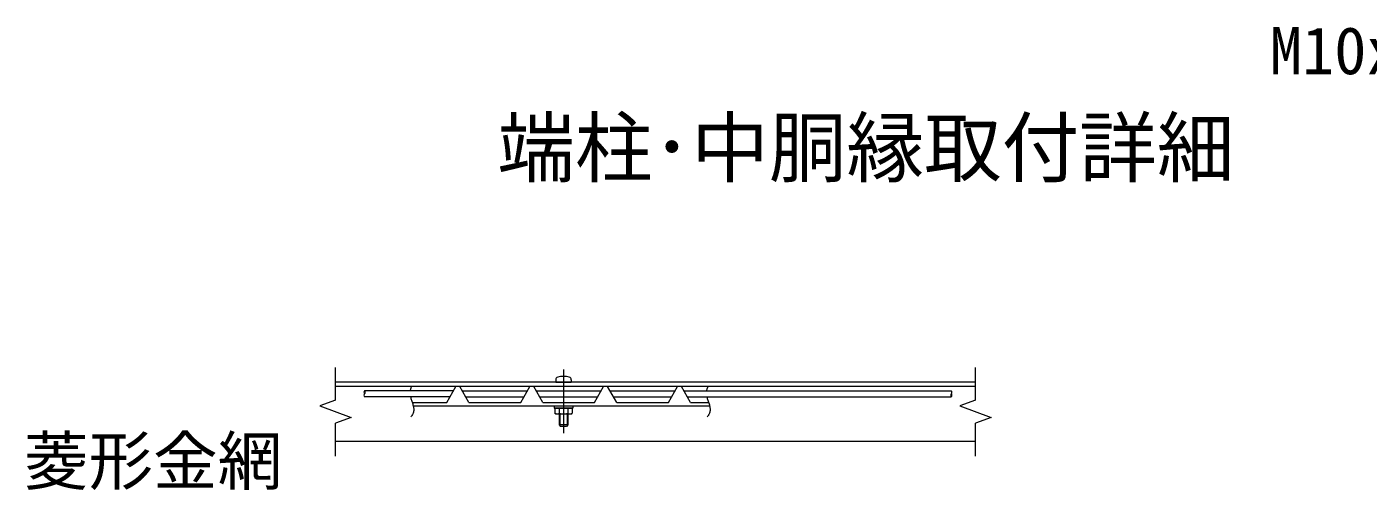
# Model space of a CAD drawing. Units: millimetres, scale not verified. Extents: x -12600 to 12600, y -8910 to 8910.
# Drawn here: x 809 to 4896, y 1658 to 3068 of the extents above; entities that cross this region are included whole.
import ezdxf
from ezdxf.enums import TextEntityAlignment as Align

# ---------------------------------------------------------------- set-up
doc = ezdxf.new("R2010")
doc.units = ezdxf.units.MM
doc.header["$LTSCALE"] = 60
doc.linetypes.add('USER1', pattern=[50.8, 31.75, -6.35, 6.35, -6.35])
doc.layers.add('0-0_D-TTL-TXT', color=7, linetype='Continuous')
for name, color, linetype, lineweight in [('0-1_D-BMK', 2, 'USER1', 13), ('0-4_D-STR1', 1, 'Continuous', 18), ('0-6_D-STR3', 3, 'Continuous', 13), ('0-7_D-STR-DIM', 7, 'Continuous', 9), ('0-9_D-STR-TXT', 7, 'Continuous', 9)]:
    doc.layers.add(name, color=color, linetype=linetype, lineweight=lineweight)
doc.styles.add('ＭＳ ゴシック', font='')
doc.styles.get('ＭＳ ゴシック').set_extended_font_data('MS Gothic')

msp = doc.modelspace()

# ---------------------------------------------------------------- linework, layer by layer
at = {"layer": '0-1_D-BMK'}
msp.add_line((2444.16, 2024.75), (2444.16, 1830.61), dxfattribs=at)
at = {"layer": '0-4_D-STR1'}
for p, q in [((3699.25, 1986.41), (1749.25, 1986.41)), ((3699.25, 1972.91), (1749.25, 1972.91)), ((1749.25, 1806.41), (3699.25, 1806.41))]:
    msp.add_line(p, q, dxfattribs=at)
at = {"layer": '0-6_D-STR3'}
for p, q in [((2156.25, 1924.76), (2128.45, 1972.91)), ((2381.25, 1924.76), (2353.45, 1972.91)), ((2420.54, 1993.28), (2420.54, 1986.41)), ((2420.54, 1986.41), (2467.79, 1986.41)), ((2467.79, 1993.28), (2467.79, 1986.41)), ((2538.75, 1924.76), (2566.55, 1972.91)), ((2606.25, 1924.76), (2578.45, 1972.91)), ((2763.75, 1924.76), (2791.55, 1972.91)), ((2831.25, 1924.76), (2803.45, 1972.91)), ((2109, 1959.84), (1838.08, 1959.84)), ((2098.61, 1941.84), (1838.08, 1941.84)), ((2136, 1959.84), (2334, 1959.84)), ((2146.39, 1941.84), (2323.61, 1941.84)), ((2361, 1959.84), (2559, 1959.84)), ((2371.39, 1941.84), (2548.61, 1941.84)), ((2381.25, 1924.76), (2538.75, 1924.76)), ((2586, 1959.84), (2784, 1959.84)), ((2596.39, 1941.84), (2773.61, 1941.84)), ((2606.25, 1924.76), (2763.75, 1924.76)), ((2811, 1959.84), (3625.84, 1959.84)), ((2821.39, 1941.84), (3625.84, 1941.84)), ((2831.25, 1924.76), (2886.32, 1924.76)), ((1986.29, 1914.41), (2889.3, 1914.41)), ((2416.04, 1914.41), (2416.04, 1907.21)), ((2416.04, 1907.21), (2472.29, 1907.21)), ((2418.18, 1907.21), (2418.18, 1891.48)), ((2470.14, 1907.21), (2418.18, 1907.21)), ((2422.11, 1889.21), (2418.18, 1891.48)), ((2466.21, 1889.21), (2422.11, 1889.21)), ((2430.66, 1889.21), (2430.66, 1855.91)), ((2431.17, 1907.21), (2431.17, 1891.48)), ((2433.36, 1889.21), (2433.36, 1853.21)), ((2454.96, 1889.21), (2454.96, 1853.21)), ((2457.15, 1907.21), (2457.15, 1891.48)), ((2457.66, 1889.21), (2457.66, 1855.91)), ((2466.21, 1889.21), (2470.14, 1891.48)), ((2470.14, 1907.21), (2470.14, 1891.48)), ((2472.29, 1914.41), (2472.29, 1907.21)), ((2430.66, 1855.91), (2435.16, 1851.41)), ((2457.66, 1855.91), (2430.66, 1855.91)), ((2453.16, 1851.41), (2435.16, 1851.41)), ((2457.66, 1855.91), (2453.16, 1851.41))]:
    msp.add_line(p, q, dxfattribs=at)
for points in [[(1983.32, 1924.76), (2088.75, 1924.76), (2116.55, 1972.91)], [(2156.25, 1924.76), (2313.75, 1924.76), (2341.55, 1972.91)]]:
    msp.add_lwpolyline(points, dxfattribs=at)
for centre, radius, start, end in [((2444.16, 1940.96), 63, 73.92714, 106.07286), ((2429.09, 1993.28), 8.55, 106.07286, 180), ((2459.24, 1993.28), 8.55, 0, 73.92714), ((2424.67, 1900.97), 11.5, 235.61585, 304.38415), ((2444.16, 1932.46), 42.99, 252.4121, 287.5879), ((2463.65, 1900.97), 11.5, 235.61586, 304.38415)]:
    msp.add_arc(centre, radius, start, end, dxfattribs=at)
at = {"layer": '0-7_D-STR-DIM'}
for p, q in [((1749.25, 1931.04), (1749.25, 2031.41)), ((3699.25, 1931.04), (3699.25, 2031.41)), ((1749.25, 1931.04), (1701.68, 1913.73)), ((1701.68, 1913.73), (1796.82, 1879.1)), ((1796.82, 1879.1), (1749.25, 1861.78)), ((1749.25, 1761.41), (1749.25, 1861.78)), ((3699.25, 1761.41), (3699.25, 1861.78))]:
    msp.add_line(p, q, dxfattribs=at)
for points in [[(1981, 1972.91), (1980.47, 1971.8), (1979.97, 1970.67), (1979.5, 1969.52), (1979.06, 1968.35), (1978.66, 1967.17), (1978.29, 1965.97), (1977.96, 1964.76), (1977.65, 1963.54), (1977.39, 1962.31), (1977.15, 1961.08), (1976.95, 1959.84)], [(2884.01, 1972.91), (2883.48, 1971.8), (2882.98, 1970.67), (2882.51, 1969.52), (2882.07, 1968.35), (2881.67, 1967.17), (2881.3, 1965.97), (2880.96, 1964.76), (2880.66, 1963.54), (2880.39, 1962.31), (2880.16, 1961.08), (2879.96, 1959.84)], [(1977.92, 1941.84), (1978.62, 1939.13), (1979.41, 1936.44), (1980.27, 1933.75), (1981.17, 1931.06), (1982.1, 1928.35), (1983.03, 1925.63), (1983.93, 1922.88), (1984.79, 1920.09), (1985.59, 1917.26), (1986.29, 1914.4), (1986.89, 1911.51), (1987.35, 1908.61), (1987.66, 1905.73), (1987.79, 1902.88), (1987.71, 1900.08), (1987.42, 1897.35), (1986.88, 1894.71), (1986.09, 1892.17), (1985.05, 1889.73), (1983.8, 1887.37), (1982.33, 1885.09), (1980.68, 1882.88), (1978.87, 1880.74)], [(2880.93, 1941.84), (2881.63, 1939.13), (2882.42, 1936.44), (2883.28, 1933.75), (2884.18, 1931.06), (2885.11, 1928.35), (2886.03, 1925.63), (2886.94, 1922.88), (2887.8, 1920.09), (2888.6, 1917.26), (2889.3, 1914.4), (2889.9, 1911.51), (2890.36, 1908.61), (2890.66, 1905.73), (2890.79, 1902.88), (2890.72, 1900.08), (2890.43, 1897.35), (2889.89, 1894.71), (2889.1, 1892.17), (2888.06, 1889.73), (2886.8, 1887.37), (2885.34, 1885.09), (2883.69, 1882.88), (2881.87, 1880.74)], [(3699.25, 1931.04), (3651.68, 1913.73), (3746.82, 1879.1), (3699.25, 1861.78)]]:
    msp.add_lwpolyline(points, dxfattribs=at)
for centre, start, end in [((1842.61, 1955.34), 135.18146, 224.81854), ((1842.61, 1946.34), 135.18146, 224.81854), ((1833.55, 1955.34), 315.18146, 44.81854), ((3630.37, 1946.34), 135.18146, 224.81854), ((3621.31, 1955.34), 315.18146, 44.81854), ((3621.31, 1946.34), 315.18146, 44.81854)]:
    msp.add_arc(centre, 6.38, start, end, dxfattribs=at)

# ---------------------------------------------------------------- texts
at = {"layer": '0-0_D-TTL-TXT', "style": 'ＭＳ ゴシック'}
msp.add_text('端柱･中胴縁取付詳細', height=173.3, dxfattribs=at).set_placement((2242.65, 2561.81), align=Align.BOTTOM_LEFT)
at = {"layer": '0-9_D-STR-TXT', "style": 'ＭＳ ゴシック'}
for s, p in [('M10x80', (4596.16, 2880.49)), ('菱形金網', (800.14, 1631.16))]:
    msp.add_text(s, height=144.3, dxfattribs=at).set_placement(p, align=Align.BOTTOM_LEFT)

doc.saveas('drawing.dxf')
